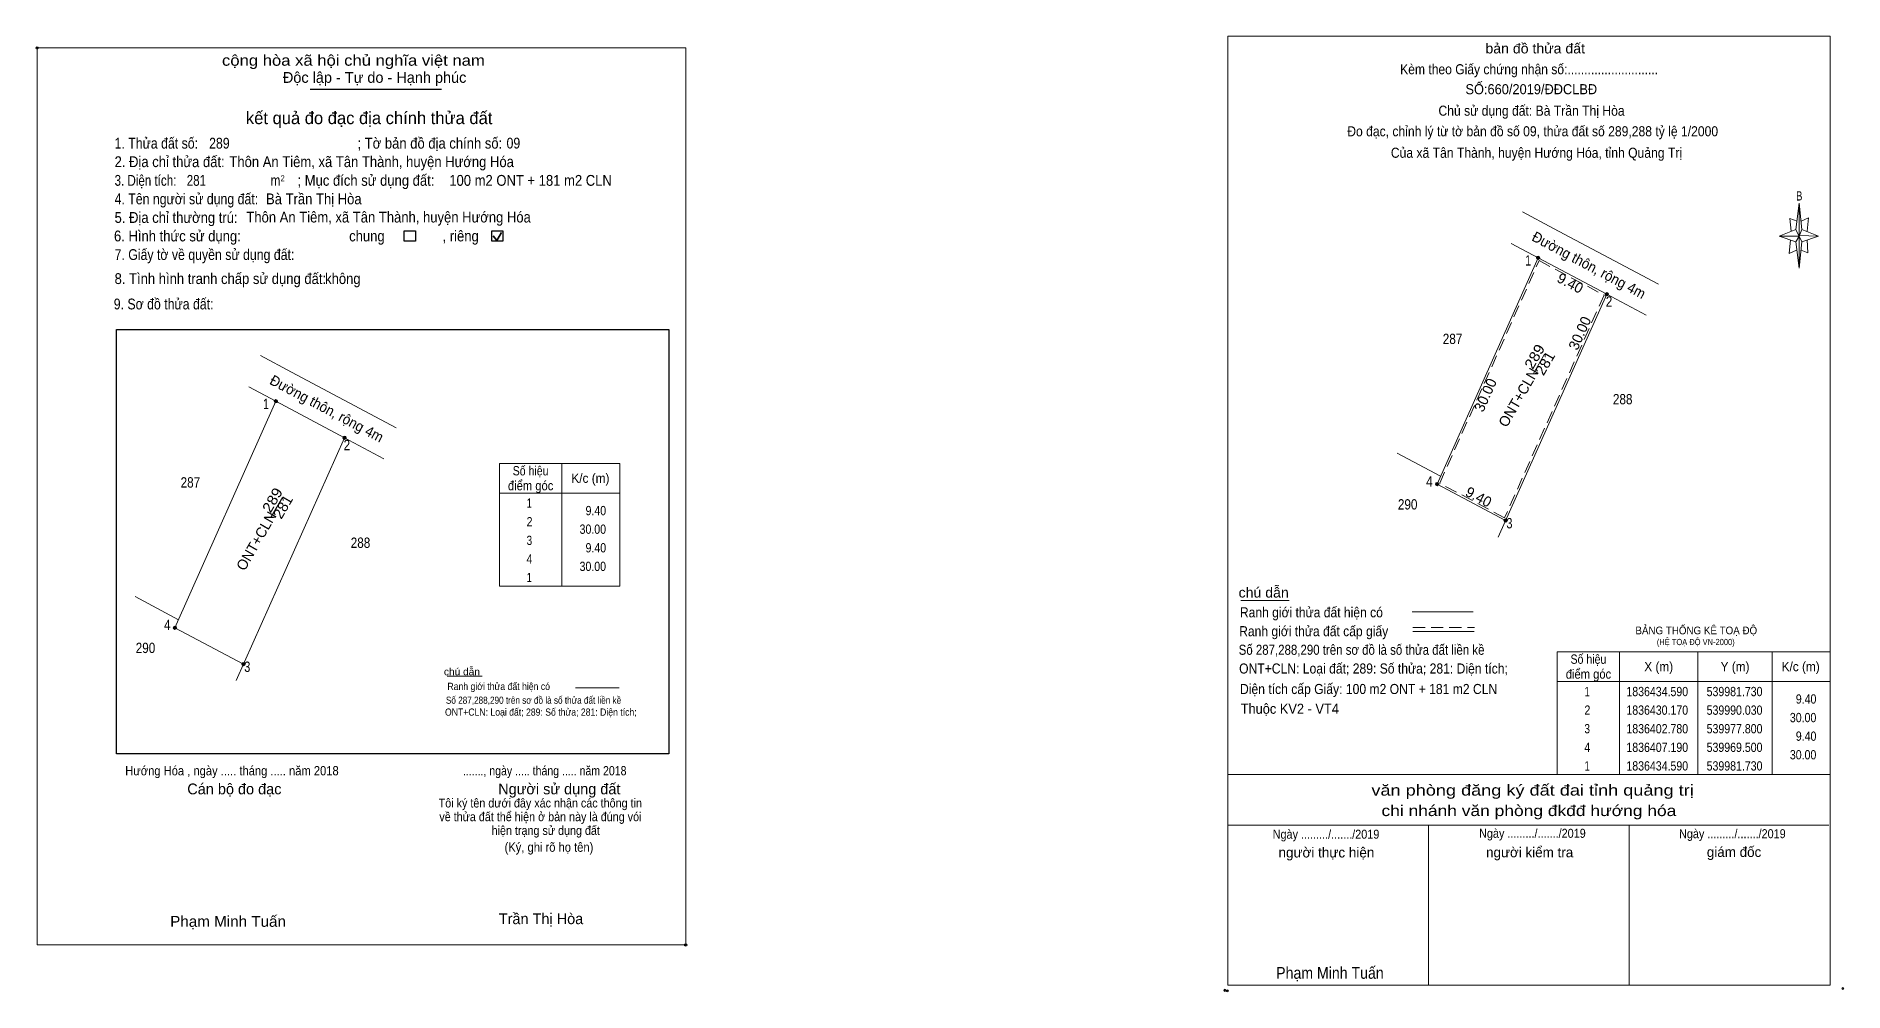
# Model space of a CAD drawing. Header units: metres. Extents: x 539800 to 540019, y 1836346 to 1836461.
import ezdxf
from ezdxf.enums import TextEntityAlignment as Align

# ---------------------------------------------------------------- set-up
doc = ezdxf.new("R2010")
doc.units = ezdxf.units.M
doc.header["$LTSCALE"] = 0.49
doc.header["$PDMODE"] = 32
doc.header["$PDSIZE"] = 0.245
doc.linetypes.add('MEDIUM_DASHED', pattern=[4.5, 3, -1.5])
for name, color, linetype, lineweight in [('1', 7, 'MEDIUM_DASHED', 13), ('10', 7, 'Continuous', 13), ('13', 7, 'Continuous', 13), ('17', 7, 'Continuous', 13), ('2', 7, 'Continuous', 25), ('23', 7, 'Continuous', 13), ('5', 7, 'Continuous', 13), ('6', 7, 'Continuous', 13), ('63', 7, 'Continuous', 13)]:
    doc.layers.add(name, color=color, linetype=linetype, lineweight=lineweight)

msp = doc.modelspace()

# ---------------------------------------------------------------- hatches: boundary and pattern name
at = {"layer": '63'}
for points in [[(539981.93, 1836434.59, 1), (539981.53, 1836434.59, 1)], [(539990.23, 1836430.17, 1), (539989.83, 1836430.17, 1)], [(539829.17, 1836417.22, 1), (539828.77, 1836417.22, 1)], [(539837.47, 1836412.8, 1), (539837.07, 1836412.8, 1)], [(539969.7, 1836407.19, 1), (539969.3, 1836407.19, 1)], [(539978, 1836402.78, 1), (539977.6, 1836402.78, 1)], [(539816.94, 1836389.82, 1), (539816.54, 1836389.82, 1)], [(539825.24, 1836385.41, 1), (539824.84, 1836385.41, 1)]]:
    msp.add_hatch(color=256, dxfattribs=at).paths.add_polyline_path(points)

# ---------------------------------------------------------------- linework, layer by layer
at = {"layer": '1'}
msp.add_lwpolyline([(539981.85, 1836434.24), (539989.71, 1836430.06), (539977.68, 1836403.13), (539969.82, 1836407.3)], close=True, dxfattribs=at)
at = {"layer": '10'}
for p, q in [((539969.5, 1836407.19), (539981.73, 1836434.59)), ((539816.74, 1836389.82), (539828.97, 1836417.22)), ((539964.69, 1836410.95), (539969.93, 1836408.15)), ((539811.93, 1836393.58), (539817.17, 1836390.78))]:
    msp.add_line(p, q, dxfattribs=at)
at = {"layer": '13'}
for p, q in [((539990.03, 1836430.17), (539976.91, 1836400.79)), ((539837.27, 1836412.8), (539824.15, 1836383.42)), ((539977.8, 1836402.78), (539969.5, 1836407.19)), ((539825.04, 1836385.41), (539816.74, 1836389.82))]:
    msp.add_line(p, q, dxfattribs=at)
at = {"layer": '17'}
msp.add_line((539849.7, 1836383.95), (539853.91, 1836383.95), dxfattribs=at)
msp.add_lwpolyline([(539945.73, 1836393.13), (539949.34, 1836393.13), (539951.59, 1836393.13)], dxfattribs=at)
at = {"layer": '2'}
for p, q in [((539833.13, 1836455), (539849, 1836455)), ((539809.69, 1836425.89), (539876.52, 1836425.89)), ((539876.52, 1836425.89), (539876.52, 1836374.55))]:
    msp.add_line(p, q, dxfattribs=at)
at = {"layer": '2', "lineweight": 35}
for p, q in [((539855.72, 1836436.68), (539856.26, 1836437.65)), ((539855.27, 1836437.26), (539855.72, 1836436.68))]:
    msp.add_line(p, q, dxfattribs=at)
at = {"layer": '2', "lineweight": 13}
msp.add_lwpolyline([(539800.07, 1836459.98), (539878.56, 1836459.98), (539878.56, 1836351.42), (539800.07, 1836351.42)], close=True, dxfattribs=at)
at = {"layer": '2'}
for points in [[(539844.49, 1836437.84), (539845.84, 1836437.84), (539845.84, 1836436.58), (539844.49, 1836436.58)], [(539855.09, 1836437.84), (539856.44, 1836437.84), (539856.44, 1836436.58), (539855.09, 1836436.58)]]:
    msp.add_lwpolyline(points, close=True, dxfattribs=at)
msp.add_lwpolyline([(539876.52, 1836374.55), (539809.69, 1836374.55), (539809.69, 1836425.89)], dxfattribs=at)
for p in [(539800.07, 1836459.98), (539878.56, 1836351.42)]:
    msp.add_point(p, dxfattribs=at)
at = {"layer": '23'}
for p, q in [((539979.84, 1836440.13), (539983.61, 1836438.12)), ((539983.61, 1836438.12), (539996.28, 1836431.38)), ((539978.46, 1836436.33), (539981.73, 1836434.59)), ((539990.56, 1836429.89), (539994.8, 1836427.63)), ((539827.08, 1836422.76), (539830.85, 1836420.75)), ((539830.85, 1836420.75), (539843.52, 1836414.01)), ((539825.7, 1836418.96), (539828.97, 1836417.22)), ((539837.8, 1836412.52), (539842.04, 1836410.26))]:
    msp.add_line(p, q, dxfattribs=at)
for points in [[(539981.73, 1836434.59), (539990.03, 1836430.17), (539990.56, 1836429.89)], [(539828.97, 1836417.22), (539837.27, 1836412.8), (539837.8, 1836412.52)]]:
    msp.add_lwpolyline(points, dxfattribs=at)
at = {"layer": '5'}
for p, q in [((540012.92, 1836438.03), (540013.32, 1836441.19)), ((540013.64, 1836438.03), (540015.67, 1836437.22)), ((540012.92, 1836436.5), (540010.89, 1836437.22)), ((540013.64, 1836436.5), (540013.32, 1836433.34)), ((540014.37, 1836435.2), (540013.56, 1836435.52)), ((540014.29, 1836436.74), (540014.37, 1836435.2)), ((539944.17, 1836372.06), (540017.07, 1836372.06)), ((539944.17, 1836365.91), (540016.91, 1836365.91)), ((539944.17, 1836365.91), (540016.91, 1836365.91)), ((539944.17, 1836365.91), (540016.91, 1836365.91)), ((539968.47, 1836346.55), (539968.47, 1836365.91)), ((539992.77, 1836346.55), (539992.77, 1836365.91))]:
    msp.add_line(p, q, dxfattribs=at)
for points in [[(540017.07, 1836387.87), (540017.07, 1836346.55), (539944.17, 1836346.55), (539944.17, 1836461.41), (540017.07, 1836461.41), (540017.07, 1836448.09)], [(540013.32, 1836441.19), (540013.64, 1836438.03), (540013.32, 1836437.22)], [(540013.32, 1836437.22), (540010.89, 1836437.22), (540012.92, 1836438.03), (540013.64, 1836436.5), (540015.67, 1836437.22), (540013.32, 1836437.3)], [(540013.32, 1836437.22), (540013.32, 1836433.34), (540012.92, 1836436.5)]]:
    msp.add_lwpolyline(points, close=True, dxfattribs=at)
for points in [[(540013.32, 1836437.22), (540012.92, 1836438.03), (540010.89, 1836437.22)], [(540013.08, 1836439.01), (540012.19, 1836439.33), (540012.35, 1836437.79)], [(540013.56, 1836439.01), (540014.45, 1836439.41), (540014.29, 1836437.79)], [(540012.27, 1836436.74), (540012.1, 1836435.12), (540013, 1836435.52)], [(540013.32, 1836437.22), (540013.64, 1836436.5), (540015.67, 1836437.22)], [(540017.07, 1836346.55), (539944.17, 1836346.55), (539944.17, 1836365.91)]]:
    msp.add_lwpolyline(points, dxfattribs=at)
for p in [(539943.8, 1836345.93), (539944.12, 1836345.87)]:
    msp.add_point(p, dxfattribs=at)
at = {"layer": '6'}
for p, q in [((539966.47, 1836391.73), (539973.86, 1836391.73)), ((539966.57, 1836389.35), (539973.98, 1836389.35)), ((539865.21, 1836382.55), (539870.52, 1836382.55))]:
    msp.add_line(p, q, dxfattribs=at)
at = {"layer": '6', "linetype": 'MEDIUM_DASHED'}
msp.add_line((539966.57, 1836389.86), (539974.03, 1836389.86), dxfattribs=at)
at = {"layer": '6'}
msp.add_point((540018.61, 1836346.14), dxfattribs=at)
at = {"layer": '63'}
for p, q in [((539981.16, 1836420.6), (539982.51, 1836422.93)), ((539863.57, 1836409.71), (539863.57, 1836394.86)), ((539828.4, 1836403.23), (539829.75, 1836405.56)), ((539991.6, 1836386.91), (539991.6, 1836372.06)), ((540001.05, 1836386.91), (540001.05, 1836372.06)), ((540010.05, 1836386.91), (540010.05, 1836372.06)), ((539984.04, 1836383.31), (540017.07, 1836383.31))]:
    msp.add_line(p, q, dxfattribs=at)
for points in [[(539863.57, 1836394.86), (539856.01, 1836394.86), (539856.01, 1836409.71), (539863.57, 1836409.71)], [(539863.57, 1836409.71), (539870.59, 1836409.71), (539870.59, 1836394.86), (539863.57, 1836394.86)], [(539856.01, 1836406.11), (539863.57, 1836406.11), (539870.59, 1836406.11)]]:
    msp.add_lwpolyline(points, dxfattribs=at)
msp.add_lwpolyline([(539984.04, 1836386.91), (540017.07, 1836386.91), (540017.07, 1836372.06), (539984.04, 1836372.06)], close=True, dxfattribs=at)
for centre in [(539981.73, 1836434.59), (539990.03, 1836430.17), (539828.97, 1836417.22), (539837.27, 1836412.8), (539969.5, 1836407.19), (539977.8, 1836402.78), (539816.74, 1836389.82), (539825.04, 1836385.41)]:
    msp.add_circle(centre, 0.2, dxfattribs=at)

# ---------------------------------------------------------------- texts
at = {"layer": '1', "width": 0.85}
for p in [(539971.375, 1836424.15), (539818.615, 1836406.78)]:
    msp.add_text('287', height=1.25, dxfattribs=at).set_placement(p, align=Align.CENTER)
at = {"layer": '1'}
for s, width, p in [('289', 1.1, (539981.8454, 1836422.3224)), ('281', 1.05, (539983.1165, 1836421.5024)), ('289', 1.1, (539829.0854, 1836404.9524)), ('281', 1.05, (539830.3565, 1836404.1324))]:
    msp.add_text(s, height=1.25, rotation=59.989, dxfattribs=dict(at, width=width)).set_placement(p, align=Align.CENTER)
for p in [(539979.8975, 1836417.3674), (539827.1375, 1836399.9974)]:
    msp.add_text('ONT+CLN', height=1.25, rotation=59.989, dxfattribs=at).set_placement(p, align=Align.CENTER)
for s, height, width, p in [('BẢNG THỐNG KÊ TOẠ ĐỘ ', 0.9315, 0.95, (539993.51, 1836389.02)), ('(HỆ TOẠ ĐỘ VN-2000)', 0.7533, 0.9, (539996.1, 1836387.71))]:
    msp.add_text(s, height=height, dxfattribs=dict(at, width=width)).set_placement(p)
at = {"layer": '2'}
for s, height, width, p in [('cộng hòa xã hội chủ nghĩa việt nam', 1.31, 1.15, (539822.44, 1836457.83)), ('1. Thửa đất số:', 1.31, 0.85, (539809.44, 1836447.8)), ('289', 1.31, 0.85, (539820.88, 1836447.8)), ('; Tờ bản đồ địa chính số:', 1.31, 0.9, (539838.84, 1836447.8)), ('09', 1.31, 0.85, (539856.88, 1836447.81)), ('2. Địa chỉ thửa đất:', 1.31, 0.9, (539809.44, 1836445.56)), ('Thôn An Tiêm, xã Tân Thành, huyện Hướng Hóa', 1.31, 0.9, (539823.34, 1836445.56)), ('3. Diện tích:', 1.31, 0.8, (539809.44, 1836443.3)), ('281', 1.31, 0.8, (539818.17, 1836443.3)), ('m', 1.31, 0.8, (539828.33, 1836443.3)), ('2', 0.7486, 0.8, (539829.52, 1836443.83)), ('; Mục đích sử dụng đất:', 1.31, 0.9, (539831.58, 1836443.3)), ('100 m2 ONT + 181 m2 CLN', 1.31, 0.9, (539849.95, 1836443.3)), ('4. Tên người sử dụng đất:', 1.31, 0.85, (539809.44, 1836441.06)), ('Bà Trần Thị Hòa', 1.31, 0.9, (539827.77, 1836441.06)), ('5. Địa chỉ thường trú:', 1.31, 0.9, (539809.44, 1836438.81)), ('Thôn An Tiêm, xã Tân Thành, huyện Hướng Hóa', 1.31, 0.9, (539825.39, 1836438.86)), ('6. Hình thức sử dụng:', 1.31, 0.9, (539809.37, 1836436.57)), ('chung                , riêng', 1.31, 0.9, (539837.83, 1836436.57)), ('7. Giấy tờ về quyền sử dụng đất:', 1.31, 0.85, (539809.44, 1836434.32)), ('8. Tình hình tranh chấp sử dụng đất: ', 1.31, 0.9, (539809.44, 1836431.41)), ('không', 1.31, 0.9, (539834.92, 1836431.41)), ('9. Sơ đồ thửa đất:', 1.31, 0.85, (539809.34, 1836428.34)), ('Hướng Hóa , ngày ..... tháng ..... năm 2018', 1.123, 0.9, (539810.73, 1836371.95)), ('......., ngày ..... tháng ..... năm 2018', 1.123, 0.85, (539851.6, 1836371.95)), ('(Ký, ghi rõ họ tên)', 1.123, 0.9, (539856.64, 1836362.7)), ('Phạm Minh Tuấn', 1.31, 1.05, (539816.17, 1836353.62))]:
    msp.add_text(s, height=height, dxfattribs=dict(at, width=width)).set_placement(p)
for s, p in [('Độc lập - Tự do - Hạnh phúc', (539829.81, 1836455.76)), ('Cán bộ đo đạc', (539818.24, 1836369.65)), ('Người sử dụng đất', (539855.87, 1836369.65)), ('Trần Thị Hòa', (539855.94, 1836353.94))]:
    msp.add_text(s, height=1.31, dxfattribs=at).set_placement(p)
for s, height, p in [('kết quả đo đạc địa chính thửa đất', 1.497, (539840.25, 1836450.76)), ('.', 0.3743, (539878.5489, 1836351.21))]:
    msp.add_text(s, height=height, dxfattribs=at).set_placement(p, align=Align.CENTER)
at = {"layer": '2', "width": 0.9}
for s, p in [('Tôi ký tên dưới đây xác nhận các thông tin', (539860.965, 1836368.06)), ('về thửa đất thể hiện ở bản này là đúng vói', (539860.975, 1836366.4)), ('hiện trạng sử dụng đất', (539861.625, 1836364.74))]:
    msp.add_text(s, height=1.082, dxfattribs=at).set_placement(p, align=Align.CENTER)
at = {"layer": '5'}
for s, height, width, p in [('bản đồ thửa đất', 1.215, 1.05, (539981.38, 1836459.32)), ('Kèm theo Giấy chứng nhận số:...........................', 1.215, 0.9, (539980.64, 1836456.8)), ('SỐ:660/2019/ĐĐCLBĐ', 1.22, 0.95, (539980.905, 1836454.38)), ('Chủ sử dụng đất: Bà Trần Thị Hòa', 1.22, 0.9, (539980.935, 1836451.78)), ('Đo đạc, chỉnh lý từ tờ bản đồ số 09, thửa đất số 289,288 tỷ lệ 1/2000 ', 1.22, 0.9, (539981.275, 1836449.29)), ('Của xã Tân Thành, huyện Hướng Hóa, tỉnh Quảng Trị', 1.22, 0.9, (539981.53, 1836446.69)), ('B', 1.116, 0.75, (540013.34, 1836441.52)), ('văn phòng đăng ký đất đai tỉnh quảng trị', 1.312, 1.25, (539981.06, 1836369.5)), ('chi nhánh văn phòng đkđđ hướng hóa', 1.312, 1.2, (539980.615, 1836367.02)), ('Ngày ........./......./2019', 1.09, 0.9, (539956.06, 1836364.28)), ('Ngày ........./......./2019', 1.09, 0.9, (539981.04, 1836364.39)), ('Ngày ........./......./2019', 1.09, 0.9, (540005.24, 1836364.34)), ('Phạm Minh Tuấn', 1.42, 0.9, (539956.535, 1836347.33))]:
    msp.add_text(s, height=height, dxfattribs=dict(at, width=width)).set_placement(p, align=Align.CENTER)
for s, height, p in [('người thực hiện', 1.22, (539956.11, 1836362.01)), ('người kiểm tra', 1.215, (539980.705, 1836362.03)), ('giám đốc', 1.215, (540005.445, 1836362.07))]:
    msp.add_text(s, height=height, dxfattribs=at).set_placement(p, align=Align.CENTER)
at = {"layer": '6'}
for s, height, width, p in [('chú dẫn', 1.215, 1.05, (539945.48, 1836393.47)), ('Ranh giới thửa đất hiện có ', 1.215, 0.9, (539945.64, 1836391.07)), ('Ranh giới thửa đất cấp giấy', 1.215, 0.9, (539945.55, 1836388.79)), ('Số 287,288,290 trên sơ đồ là số thửa đất liền kề', 1.22, 0.85, (539945.49, 1836386.54)), ('chú dẫn', 0.872, 1.05, (539849.3, 1836384.06)), ('ONT+CLN: Loại đất; 289: Số thửa; 281: Diện tích;', 1.22, 0.9, (539945.54, 1836384.27)), ('Ranh giới thửa đất hiện có ', 0.872, 0.9, (539849.72, 1836382.28)), ('Diện tích cấp Giấy: 100 m2 ONT + 181 m2 CLN', 1.22, 0.9, (539945.65, 1836381.79)), ('Số 287,288,290 trên sơ đồ là số thửa đất liền kề', 0.87, 0.85, (539849.54, 1836380.61)), ('Thuộc KV2 - VT4', 1.22, 0.95, (539945.73, 1836379.4)), ('ONT+CLN: Loại đất; 289: Số thửa; 281: Diện tích;', 0.87, 0.9, (539849.43, 1836379.17))]:
    msp.add_text(s, height=height, dxfattribs=dict(at, width=width)).set_placement(p)
at = {"layer": '63', "width": 0.95}
for p in [(539987.5861, 1836433.1493), (539834.8261, 1836415.7793)]:
    msp.add_text('Đường thôn, rộng 4m', height=1.25, rotation=331.954, dxfattribs=at).set_placement(p, align=Align.CENTER)
at = {"layer": '63'}
for s, height, width, p in [(' 1', 1.25, 0.75, (539980.87, 1836433.64)), (' 2', 1.25, 0.85, (539990.71, 1836428.67)), (' 1', 1.25, 0.75, (539828.11, 1836416.27)), (' 2', 1.25, 0.85, (539837.95, 1836411.3)), (' 4', 1.25, 0.85, (539968.97, 1836406.9)), ('9.40', 1.125, 0.85, (539868.93, 1836403.43)), (' 3', 1.25, 0.8, (539978.63, 1836401.84)), ('30.00', 1.125, 0.85, (539868.92, 1836401.18)), ('9.40', 1.125, 0.85, (539868.93, 1836398.93)), ('30.00', 1.125, 0.85, (539868.92, 1836396.68)), (' 4', 1.25, 0.85, (539816.21, 1836389.53)), (' 3', 1.25, 0.8, (539825.87, 1836384.47)), ('9.40', 1.125, 0.85, (540015.41, 1836380.63)), ('30.00', 1.125, 0.85, (540015.4, 1836378.38)), ('9.40', 1.125, 0.85, (540015.41, 1836376.13)), ('30.00', 1.125, 0.85, (540015.4, 1836373.88))]:
    msp.add_text(s, height=height, dxfattribs=dict(at, width=width)).set_placement(p, align=Align.RIGHT)
for s, rotation, p in [('9.40', 331.963, (539985.3262, 1836430.9719)), ('30.00', 65.939, (539987.3429, 1836425.2102)), ('30.00', 65.946, (539975.9227, 1836417.7203)), ('9.40', 332.017, (539974.2368, 1836405.0935))]:
    msp.add_text(s, height=1.25, rotation=rotation, dxfattribs=at).set_placement(p, align=Align.CENTER)
for s, height, width, p in [('288', 1.25, 0.85, (539991.965, 1836416.85)), ('Số hiệu', 1.125, 0.85, (539859.79, 1836408.25)), ('điểm góc', 1.125, 0.9, (539859.795, 1836406.45)), ('K/c (m)', 1.125, 0.95, (539867.03, 1836407.35)), (' 1', 1.125, 0.75, (539859.475, 1836404.33)), ('290', 1.25, 0.85, (539965.94, 1836404.12)), (' 2', 1.125, 0.85, (539859.485, 1836402.08)), ('288', 1.25, 0.85, (539839.205, 1836399.48)), (' 3', 1.125, 0.8, (539859.475, 1836399.83)), (' 4', 1.125, 0.85, (539859.475, 1836397.58)), (' 1', 1.125, 0.75, (539859.475, 1836395.33)), ('290', 1.25, 0.85, (539813.18, 1836386.75)), ('Số hiệu', 1.125, 0.85, (539987.82, 1836385.45)), ('X (m)', 1.125, 0.95, (539996.325, 1836384.55)), ('Y (m)', 1.125, 0.95, (540005.565, 1836384.55)), ('K/c (m)', 1.125, 0.95, (540013.51, 1836384.55)), ('điểm góc', 1.125, 0.9, (539987.825, 1836383.65)), (' 1', 1.125, 0.75, (539987.505, 1836381.53)), ('1836434.590', 1.125, 0.85, (539996.15, 1836381.53)), ('539981.730', 1.125, 0.85, (540005.505, 1836381.53)), (' 2', 1.125, 0.85, (539987.515, 1836379.28)), ('1836430.170', 1.125, 0.85, (539996.15, 1836379.28)), ('539990.030', 1.125, 0.85, (540005.505, 1836379.28)), (' 3', 1.125, 0.8, (539987.505, 1836377.03)), ('1836402.780', 1.125, 0.85, (539996.15, 1836377.03)), ('539977.800', 1.125, 0.85, (540005.505, 1836377.03)), (' 4', 1.125, 0.85, (539987.505, 1836374.78)), ('1836407.190', 1.125, 0.85, (539996.15, 1836374.78)), ('539969.500', 1.125, 0.85, (540005.505, 1836374.78)), (' 1', 1.125, 0.75, (539987.505, 1836372.53)), ('1836434.590', 1.125, 0.85, (539996.15, 1836372.53)), ('539981.730', 1.125, 0.85, (540005.505, 1836372.53))]:
    msp.add_text(s, height=height, dxfattribs=dict(at, width=width)).set_placement(p, align=Align.CENTER)

doc.saveas('drawing.dxf')
